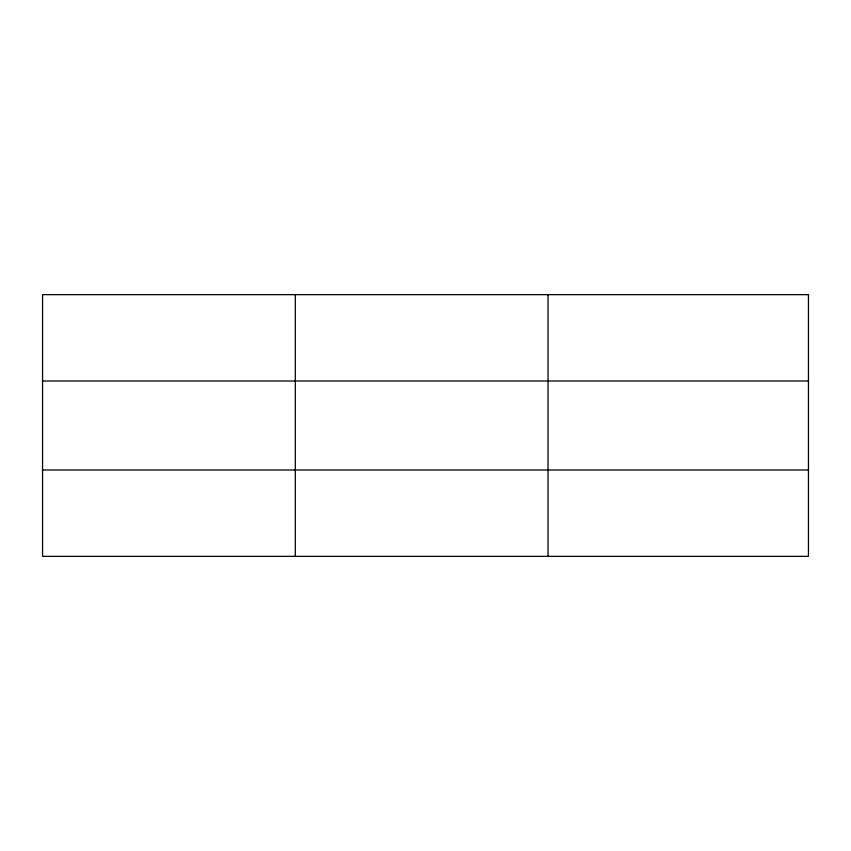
<?xml version="1.0" encoding="UTF-8"?>
<svg xmlns="http://www.w3.org/2000/svg" width="851" height="851" viewBox="0 0 851 851"><rect width="100%" height="100%" fill="white"/><g stroke="black" fill="none" stroke-linecap="round" stroke-linejoin="round"><path stroke-width="1.28" d="M295.297 294.648L295.297 556.352M548.044 294.648L548.044 556.352M42.55 381.014L808.45 381.014M42.55 469.986L808.45 469.986M808.45 294.648L808.45 556.352L42.55 556.352L42.55 294.648L808.45 294.648"/></g></svg>
